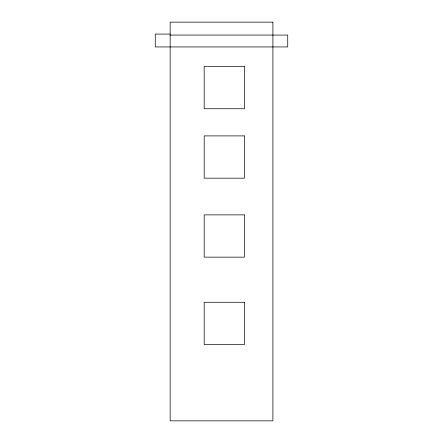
<?xml version="1.0" encoding="UTF-8"?>
<svg xmlns="http://www.w3.org/2000/svg" width="443" height="443" viewBox="0 0 443 443"><rect width="100%" height="100%" fill="white"/><g stroke="black" fill="none" stroke-linecap="round" stroke-linejoin="round"><path stroke-width="0.66" d="M170.162 34.078L155.266 34.078L155.266 46.936L287.734 46.936L287.734 35.069L170.162 35.069M272.899 22.15L170.162 22.15L170.162 420.85L272.899 420.85L272.899 22.15M244.425 66.478L204.184 66.478L204.184 108.751L244.425 108.751L244.425 66.478M244.425 135.896L204.184 135.896L204.184 178.169L244.425 178.169L244.425 135.896M244.425 214.872L204.184 214.872L204.184 257.145L244.425 257.145L244.425 214.872M244.425 302.281L204.184 302.281L204.184 344.554L244.425 344.554L244.425 302.281"/></g></svg>
